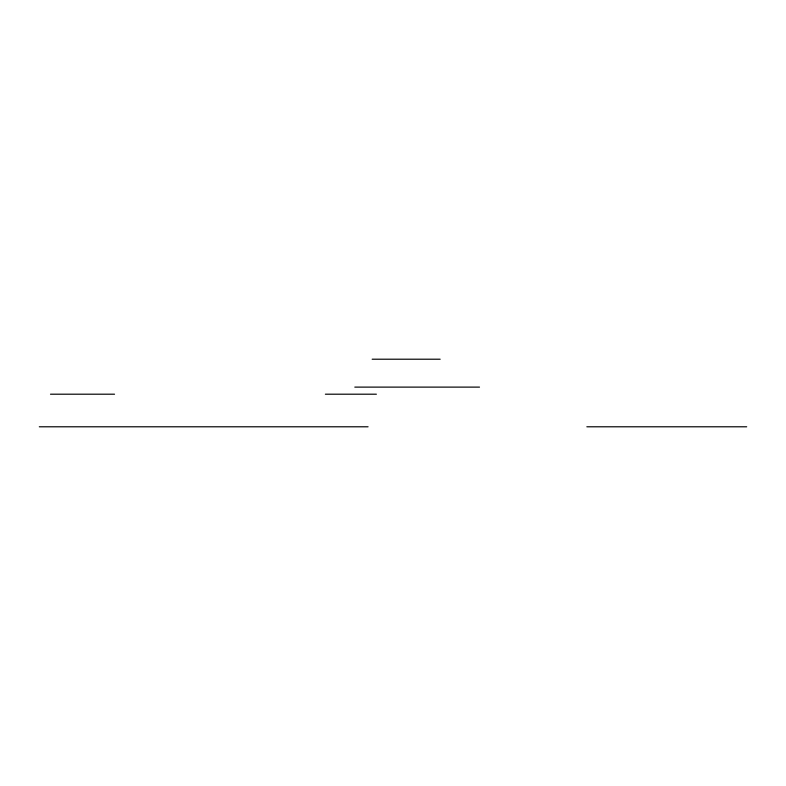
<?xml version="1.0" encoding="UTF-8"?>
<svg xmlns="http://www.w3.org/2000/svg" width="786" height="786" viewBox="0 0 786 786"><rect width="100%" height="100%" fill="white"/><g stroke="black" fill="none" stroke-linecap="round" stroke-linejoin="round"><path stroke-width="1.18" d="M372.161 359.212L440.16 359.212M354.8 387.115L479.509 387.115M50.491 394.199L114.54 394.199M325.375 394.199L376.386 394.199M39.3 426.788L368.074 426.788M586.847 426.788L746.7 426.788"/></g></svg>
